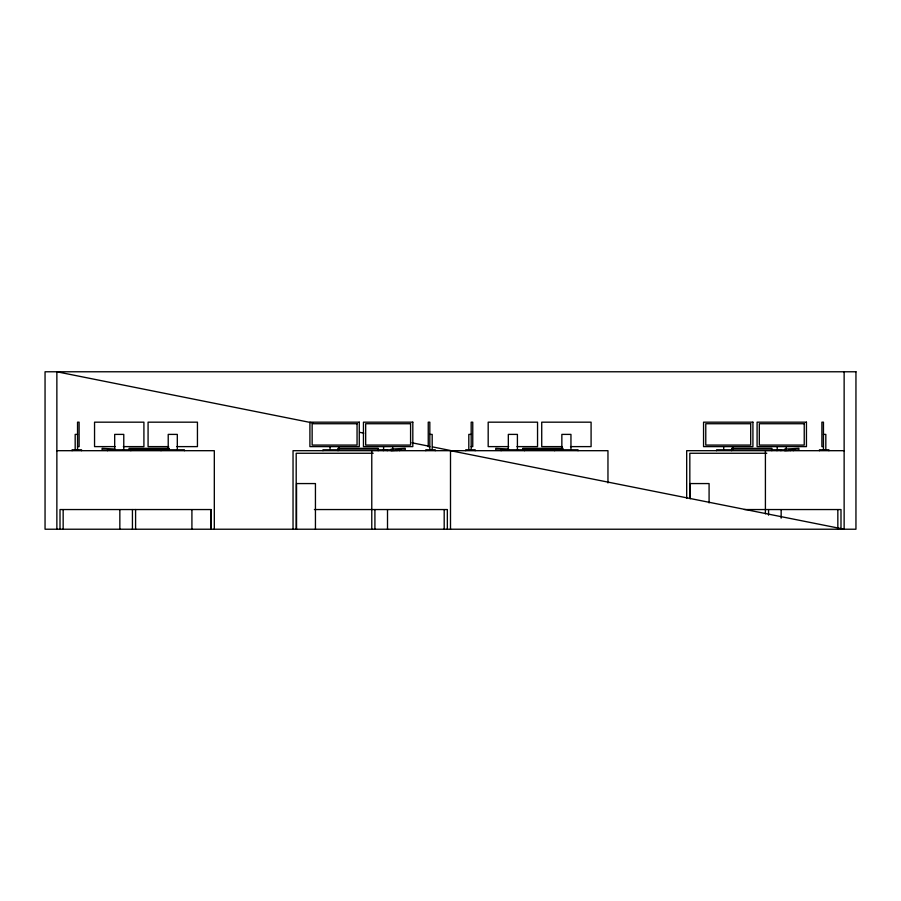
<?xml version="1.0" encoding="UTF-8"?>
<svg xmlns="http://www.w3.org/2000/svg" width="901" height="901" viewBox="0 0 901 901"><rect width="100%" height="100%" fill="white"/><g stroke="black" fill="none" stroke-linecap="round" stroke-linejoin="round"><path stroke-width="1.35" d="M396.226 450.41L391.079 450.691L391.079 449.115L405.247 448.326L405.247 449.903L401.384 450.117M789.873 450.41L784.715 450.691L784.715 449.115L798.894 448.326L798.894 449.903L793.736 450.196M77.542 434.395L75.177 434.395L75.177 449.79M429.822 434.395L432.187 434.395L432.187 449.79M471.178 434.395L468.813 434.395L468.813 449.79M823.458 434.395L825.823 434.395L825.823 449.79M77.542 446.614L79.108 446.614L79.108 422.175L77.542 422.175L77.542 449.79M115.114 446.614L94.549 446.614L94.549 422.175L143.912 422.175L143.912 446.614L123.347 446.614M168.645 446.614L148.079 446.614L148.079 422.175L197.443 422.175L197.443 446.614L176.878 446.614M429.822 446.614L428.245 446.614L428.245 422.175L429.822 422.175L429.822 449.79M471.178 446.614L472.755 446.614L472.755 422.175L471.178 422.175L471.178 449.79M508.761 446.614L488.184 446.614L488.184 422.175L537.548 422.175L537.548 446.614L516.983 446.614M562.292 446.614L541.726 446.614L541.726 422.175L591.09 422.175L591.09 446.614L570.513 446.614M823.458 446.614L821.892 446.614L821.892 422.175L823.458 422.175L823.458 449.79M169.32 448.326L129.17 448.326L129.17 449.903L169.32 449.903M562.956 448.326L522.805 448.326L522.805 449.903L562.956 449.903M129.17 449.115L169.32 449.115M338.044 449.115L378.195 449.115M522.805 449.115L562.956 449.115M731.68 449.115L771.83 449.115M338.089 449.79L322.963 449.79L322.963 450.691M377.868 449.79L391.631 449.79M731.736 449.79L716.599 449.79L716.599 450.691M771.515 449.79L785.267 449.79M122.941 449.903L124.034 449.903M395.415 449.903L401.407 449.903M516.588 449.903L517.681 449.903M789.062 449.903L795.042 449.903M56.864 450.691L214.314 450.691L214.314 529.225M844.136 450.691L686.686 450.691L686.686 498.377M373.172 453.259L296.192 453.259L296.192 529.225M766.807 453.259L689.828 453.259L689.828 498.287M314.393 509.549L447.346 509.549L447.346 529.225M744.417 509.549L840.993 509.549L840.993 529.225M508.637 449.047L495.753 448.326L495.753 449.903L500.9 450.196M114.99 449.047L102.106 448.326L102.106 449.903L107.264 450.196M450.5 450.691L844.136 529.225L844.136 371.775M312.861 422.974L56.864 371.775L56.864 529.225M359.657 432.334L363.79 433.156M411.96 442.796L428.482 446.096M432.604 446.919L450.5 450.5L450.5 529.225M837.84 509.853L837.84 529.225M828.897 450.691L828.897 449.79L819.448 449.79L819.448 450.691M793.308 449.903L793.308 450.691M790.639 449.903L790.639 450.691M786.314 446.986L786.314 449.79M781.156 509.853L781.156 518.154M780.897 450.691L780.897 449.903L776.966 449.903L776.966 450.691M777.225 446.986L777.225 449.79M771.83 450.691L771.83 448.326L731.68 448.326L731.68 450.691M768.564 509.549L768.564 515.169M765.411 450.691L765.411 513.807M732.783 446.986L732.783 449.79M723.694 446.986L723.694 449.79M709.087 502.938L709.087 483.567L690.189 483.567L690.189 498.782M607.961 482.947L607.961 450.691L293.039 450.691L293.039 529.225M578.037 450.691L578.037 449.79L554.656 449.79L554.656 450.691M570.952 449.79L570.952 434.395L561.852 434.395L561.852 449.79M524.506 450.691L524.506 449.79L501.125 449.79L501.125 450.691M517.411 449.79L517.411 434.395L508.322 434.395L508.322 449.79M475.199 450.691L475.199 449.79L465.749 449.79L465.749 450.691M444.193 509.853L444.193 529.225M435.251 450.691L435.251 449.79L425.801 449.79L425.801 450.691M399.672 449.903L399.672 450.691M396.992 449.903L396.992 450.691M392.678 446.986L392.678 449.79M387.509 509.853L387.509 529.225M387.261 450.691L387.261 449.903L383.319 449.903L383.319 450.691M383.589 446.986L383.589 449.79M378.195 450.691L378.195 448.326L338.044 448.326L338.044 450.691M374.917 509.549L374.917 529.225M371.775 450.691L371.775 529.225M339.148 446.986L339.148 449.79M330.048 446.986L330.048 449.79M315.44 529.225L315.44 483.567L296.542 483.567L296.542 529.225M211.172 529.225L211.172 509.549L60.007 509.549L60.007 529.225M210.811 509.853L210.811 529.225M191.913 509.853L191.913 529.225M184.401 450.691L184.401 449.79L161.02 449.79L161.02 450.691M177.306 449.79L177.306 434.395L168.217 434.395L168.217 449.79M135.589 509.527L135.589 529.225M132.436 509.549L132.436 529.225M130.859 450.691L130.859 449.79L107.478 449.79L107.478 450.691M123.775 449.79L123.775 434.395L114.686 434.395L114.686 449.79M119.844 509.853L119.844 529.225M81.552 450.691L81.552 449.79L72.103 449.79L72.103 450.691M63.16 509.853L63.16 529.225M855.95 371.775L45.05 371.775L45.05 529.225L855.95 529.225L855.95 371.775M359.274 422.175L309.91 422.175L309.91 446.614L359.274 446.614L359.274 422.175M412.816 422.175L363.452 422.175L363.452 446.614L412.816 446.614L412.816 422.175M752.921 422.175L703.557 422.175L703.557 446.614L752.921 446.614L752.921 422.175M806.451 422.175L757.088 422.175L757.088 446.614L806.451 446.614L806.451 422.175M357.055 423.729L312.14 423.729L312.14 445.071L357.055 445.071L357.055 423.729M410.586 423.729L365.671 423.729L365.671 445.071L410.586 445.071L410.586 423.729M750.691 423.729L705.776 423.729L705.776 445.071L750.691 445.071L750.691 423.729M804.233 423.729L759.318 423.729L759.318 445.071L804.233 445.071L804.233 423.729"/></g></svg>
